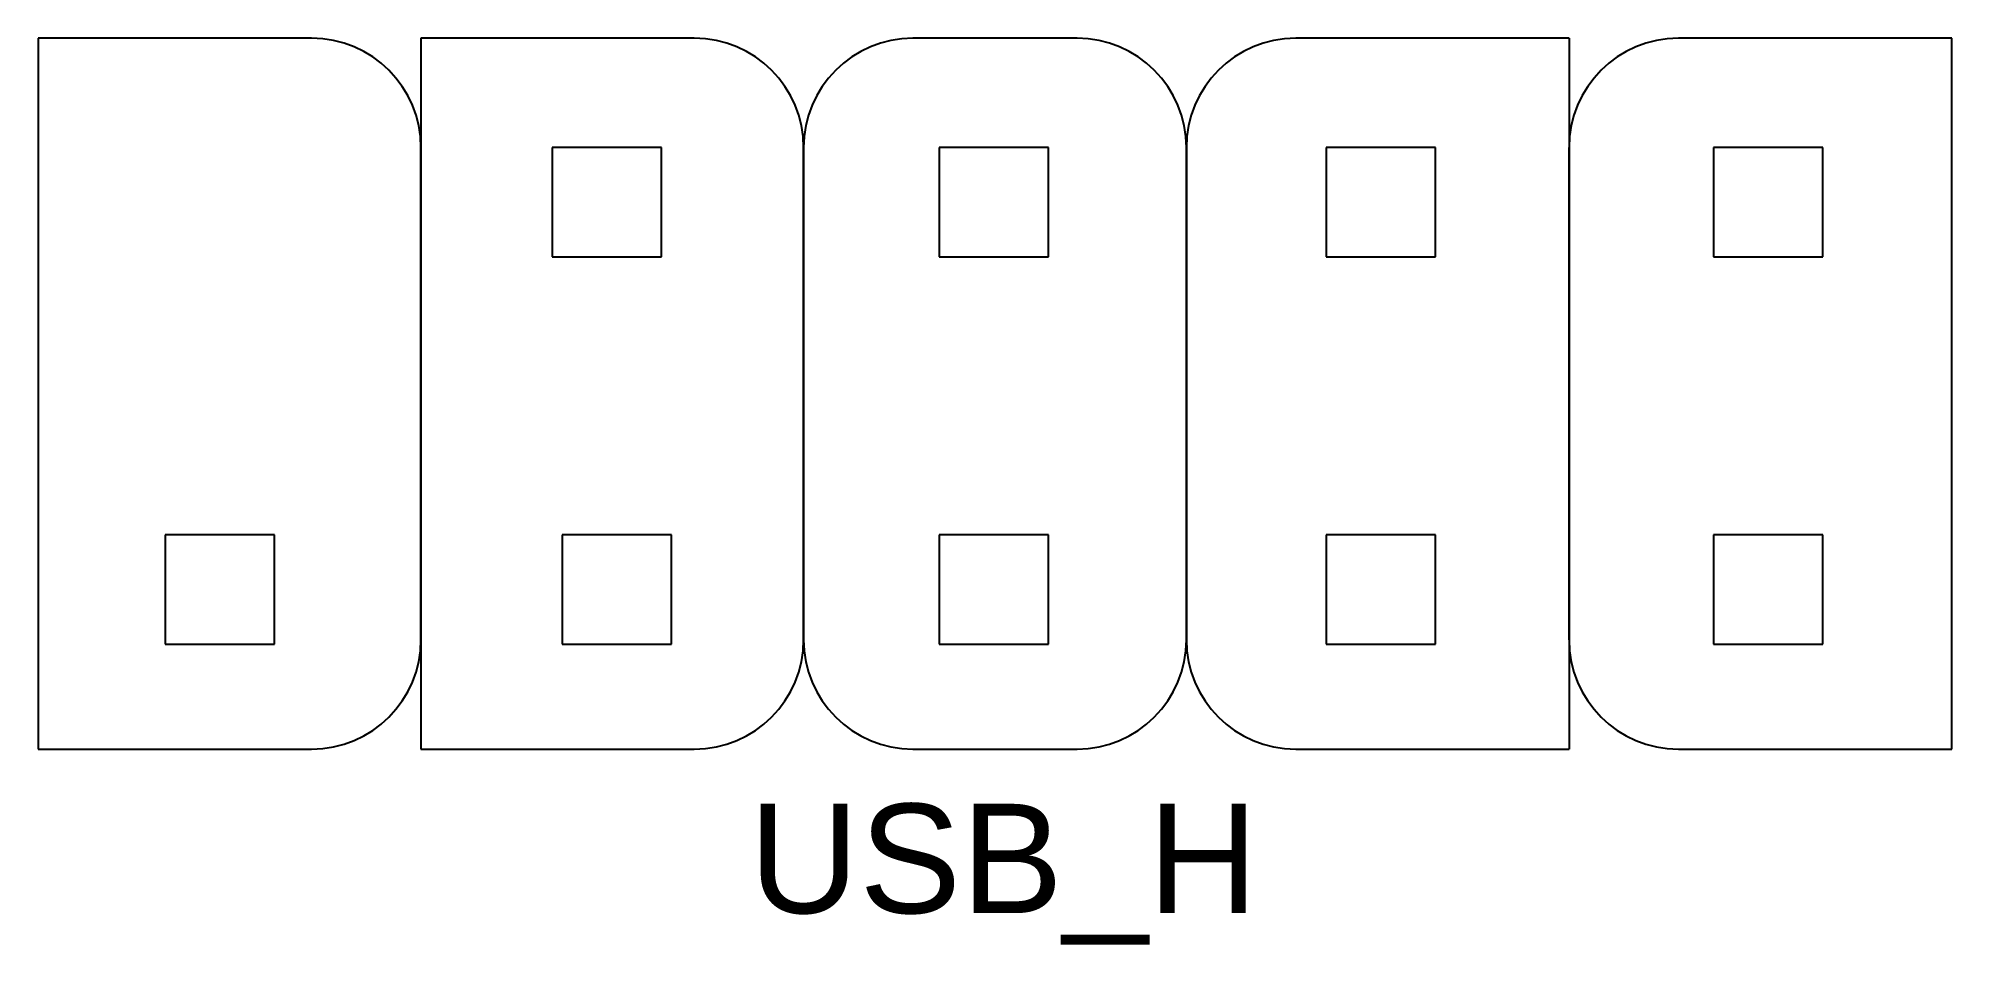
# Model space of a CAD drawing. Header units: millimetres. Extents: x 2.5 to 20, y 0.7 to 9.
import ezdxf

# ---------------------------------------------------------------- set-up
doc = ezdxf.new("R2010")
doc.units = ezdxf.units.MM
doc.layers.add('carcasa', color=7, linetype='Continuous', true_color=0x4b4126)
doc.layers.add('pini', color=2, linetype='Continuous')
doc.styles.get("Standard").update_dxf_attribs({"font": 'arial.ttf'})

msp = doc.modelspace()

# ---------------------------------------------------------------- linework, layer by layer
at = {"layer": 'carcasa'}
for p, q in [((5, 9), (2.5, 9)), ((2.5, 9), (2.5, 2.5)), ((8.5, 9), (6, 9)), ((6, 9), (6, 2.5)), ((12, 9), (10.5, 9)), ((16.5, 9), (14, 9)), ((16.5, 9), (16.5, 2.5)), ((20, 9), (17.5, 9)), ((20, 2.5), (20, 9)), ((6, 3.5), (6, 8)), ((9.5, 8), (9.5, 3.5)), ((9.5, 3.5), (9.5, 8)), ((13, 8), (13, 3.5)), ((13, 3.5), (13, 8)), ((16.5, 3.5), (16.5, 8)), ((2.5, 2.5), (5, 2.5)), ((6, 2.5), (8.5, 2.5)), ((10.5, 2.5), (12, 2.5)), ((14, 2.5), (16.5, 2.5)), ((17.5, 2.5), (20, 2.5))]:
    msp.add_line(p, q, dxfattribs=at)
for centre, start, end in [((5, 8), 0, 90), ((8.5, 8), 360, 90), ((10.5, 8), 90, 180), ((12, 8), 0, 90), ((14, 8), 90, 180), ((17.5, 8), 90, 180), ((5, 3.5), 270, 0), ((8.5, 3.5), 270, 360), ((10.5, 3.5), 180, 270), ((12, 3.5), 270, 0), ((14, 3.5), 180, 270), ((17.5, 3.5), 180, 270)]:
    msp.add_arc(centre, 1, start, end, dxfattribs=at)
at = {"layer": 'pini'}
for p, q in [((8.2, 8), (7.2, 8)), ((7.2, 8), (7.2, 7)), ((8.2, 7), (8.2, 8)), ((11.74, 8), (10.74, 8)), ((10.74, 8), (10.74, 7)), ((11.74, 7), (11.74, 8)), ((15.28, 8), (14.28, 8)), ((14.28, 8), (14.28, 7)), ((15.28, 7), (15.28, 8)), ((18.82, 8), (17.82, 8)), ((17.82, 8), (17.82, 7)), ((18.82, 7), (18.82, 8)), ((7.2, 7), (8.2, 7)), ((10.74, 7), (11.74, 7)), ((14.28, 7), (15.28, 7)), ((17.82, 7), (18.82, 7)), ((4.66, 4.46), (3.66, 4.46)), ((3.66, 4.46), (3.66, 3.46)), ((4.66, 3.46), (4.66, 4.46)), ((8.29, 4.46), (7.29, 4.46)), ((7.29, 4.46), (7.29, 3.46)), ((8.29, 3.46), (8.29, 4.46)), ((11.74, 4.46), (10.74, 4.46)), ((10.74, 4.46), (10.74, 3.46)), ((11.74, 3.46), (11.74, 4.46)), ((15.28, 4.46), (14.28, 4.46)), ((14.28, 4.46), (14.28, 3.46)), ((15.28, 3.46), (15.28, 4.46)), ((18.82, 4.46), (17.82, 4.46)), ((17.82, 4.46), (17.82, 3.46)), ((18.82, 3.46), (18.82, 4.46)), ((3.66, 3.46), (4.66, 3.46)), ((7.29, 3.46), (8.29, 3.46)), ((10.74, 3.46), (11.74, 3.46)), ((14.28, 3.46), (15.28, 3.46)), ((17.82, 3.46), (18.82, 3.46))]:
    msp.add_line(p, q, dxfattribs=at)

# ---------------------------------------------------------------- texts
msp.add_text('USB_H', height=1).set_placement((9, 1))

doc.saveas('drawing.dxf')
